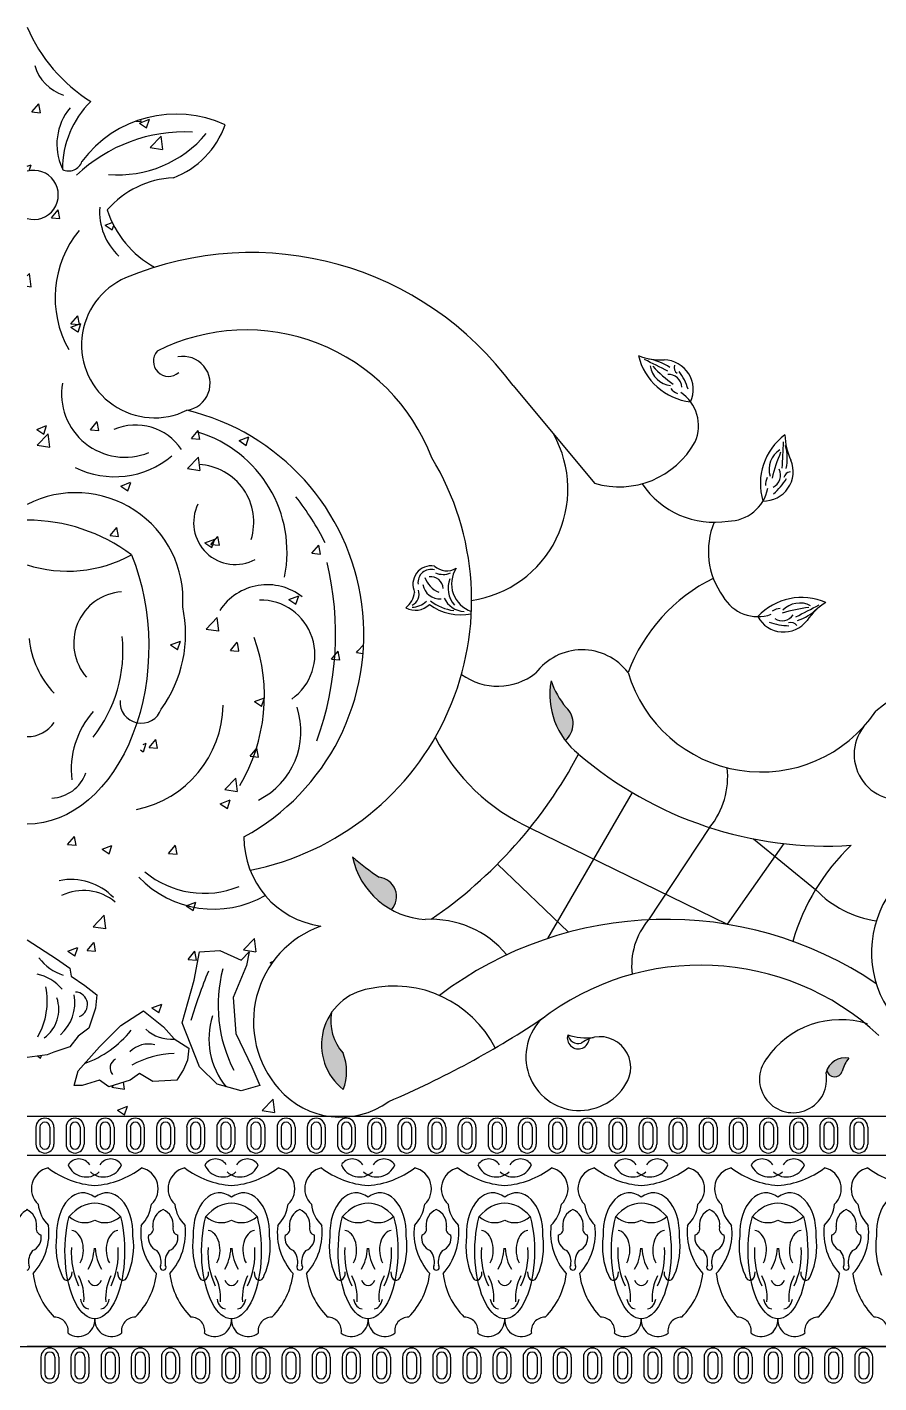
# Model space of a CAD drawing. Header units: millimetres. Extents: x 2621 to 26934, y 11979 to 27988.
# Drawn here: x 3544 to 3927, y 14432 to 15041 of the extents above; entities that cross this region are included whole.
import ezdxf

# ---------------------------------------------------------------- set-up
doc = ezdxf.new("R2010")
doc.units = ezdxf.units.MM

# ---------------------------------------------------------------- blocks, each defined once
blk = doc.blocks.new('A$C3F570633')
for points in [[(995.75, 2756.94, -0.093511), (989.01, 2768.81, 0.213345), (995.45, 2741.99, 0.441934)], [(911.77, 2680.67, -0.029846), (899.77, 2689.82, 0.216457), (917.37, 2666.1, 0.607623)], [(895.63, 2601.63, -0.236798), (890.43, 2619.93, 0.397389), (895.69, 2585.37, 0.186977)], [(1119.82, 2593.63, -0.123146), (1122.75, 2599.39, 0.362905), (1112.86, 2594.02, 0.813837)]]:
    blk.add_hatch(color=256).paths.add_polyline_path(points)
for p, q in [((755.81, 3024.28), (758.86, 3027.92)), ((759.61, 3023.93), (758.88, 3027.9)), ((755.81, 3024.28), (759.59, 3023.95)), ((802.64, 3020.19), (804.94, 3019.98)), ((804.15, 3019.3), (808.58, 3021)), ((804.97, 3019.97), (804.79, 3020.91)), ((807.32, 3017.16), (808.6, 3020.98)), ((804.15, 3019.3), (807.29, 3017.18)), ((808.93, 3008.28), (813.85, 3013.42)), ((814.57, 3007.39), (813.87, 3013.4)), ((808.93, 3008.28), (814.55, 3007.41)), ((753.67, 2999.93), (755.45, 3000.61)), ((754.55, 2997.86), (755.47, 3000.59)), ((764.59, 2976.72), (767.63, 2980.35)), ((768.39, 2976.37), (767.65, 2980.34)), ((764.59, 2976.72), (768.37, 2976.39)), ((788.76, 2973.45), (791.91, 2974.66)), ((788.76, 2973.45), (791.91, 2971.33)), ((791.93, 2971.31), (792.6, 2973.3)), ((753.67, 2950.69), (754.75, 2951.82)), ((755.47, 2945.8), (754.78, 2951.8)), ((753.67, 2946.09), (755.45, 2945.82)), ((773.36, 2929.16), (776.41, 2932.79)), ((773.36, 2929.16), (777.14, 2928.83)), ((773.38, 2927.6), (777.81, 2929.3)), ((777.16, 2928.81), (776.43, 2932.78)), ((776.55, 2925.46), (777.83, 2929.28)), ((773.38, 2927.6), (776.52, 2925.48)), ((971.93, 2901.42), (1008.45, 2857.61)), ((757.99, 2881.75), (762.42, 2883.45)), ((757.99, 2881.75), (761.14, 2879.63)), ((758.21, 2874.63), (763.14, 2879.76)), ((761.16, 2879.61), (762.44, 2883.43)), ((763.86, 2873.74), (763.16, 2879.74)), ((782.13, 2881.6), (785.18, 2885.23)), ((782.13, 2881.6), (785.91, 2881.27)), ((785.93, 2881.25), (785.2, 2885.21)), ((827.48, 2877.63), (830.53, 2881.26)), ((831.28, 2877.28), (830.55, 2881.25)), ((758.21, 2874.63), (763.84, 2873.76)), ((827.48, 2877.63), (831.26, 2877.3)), ((848.86, 2876.69), (853.29, 2878.39)), ((848.86, 2876.69), (852.01, 2874.56)), ((852.03, 2874.55), (853.31, 2878.37)), ((825.69, 2864.16), (830.62, 2869.3)), ((831.34, 2863.27), (830.64, 2869.28)), ((825.69, 2864.16), (831.32, 2863.29)), ((795.74, 2856.29), (800.16, 2857.99)), ((795.74, 2856.29), (798.88, 2854.17)), ((798.9, 2854.15), (800.19, 2857.97)), ((790.91, 2834.04), (793.95, 2837.67)), ((794.71, 2833.69), (793.97, 2837.65)), ((790.91, 2834.04), (794.68, 2833.71)), ((833.48, 2830.83), (837.91, 2832.53)), ((833.48, 2830.83), (836.62, 2828.71)), ((836.26, 2830.07), (839.31, 2833.7)), ((836.65, 2828.69), (837.93, 2832.52)), ((840.06, 2829.72), (839.33, 2833.69)), ((836.26, 2830.07), (840.04, 2829.74)), ((881.61, 2826.1), (884.66, 2829.74)), ((881.61, 2826.1), (885.39, 2825.77)), ((885.41, 2825.75), (884.68, 2829.72)), ((871.22, 2805.38), (875.65, 2807.08)), ((874.39, 2803.24), (875.67, 2807.06)), ((871.22, 2805.38), (874.37, 2803.26)), ((834.08, 2792.11), (839, 2797.24)), ((839.72, 2791.21), (839.02, 2797.22)), ((834.08, 2792.11), (839.7, 2791.23)), ((818.09, 2784.98), (822.52, 2786.68)), ((818.09, 2784.98), (821.24, 2782.86)), ((821.26, 2782.84), (822.54, 2786.66)), ((845.03, 2782.51), (848.08, 2786.14)), ((845.03, 2782.51), (846.51, 2782.38)), ((846.51, 2782.38), (848.81, 2782.18)), ((848.79, 2782.38), (848.1, 2786.12)), ((848.83, 2782.16), (848.79, 2782.38)), ((890.38, 2778.54), (893.43, 2782.17)), ((894.18, 2778.19), (893.45, 2782.16)), ((901.56, 2781.64), (902.27, 2782.38)), ((902.27, 2782.38), (904.83, 2785.05)), ((890.38, 2778.54), (894.16, 2778.21)), ((901.56, 2781.64), (904.59, 2781.17)), ((855.84, 2759.53), (860.26, 2761.23)), ((855.84, 2759.53), (858.98, 2757.4)), ((859, 2757.39), (860.29, 2761.21)), ((805.76, 2740.3), (807.14, 2740.83)), ((805.88, 2736.99), (807.16, 2740.81)), ((808.45, 2738.92), (811.5, 2742.55)), ((812.25, 2738.57), (811.52, 2742.53)), ((804.53, 2737.9), (805.86, 2737.01)), ((808.45, 2738.92), (812.23, 2738.59)), ((853.8, 2734.95), (856.85, 2738.58)), ((853.8, 2734.95), (857.58, 2734.62)), ((857.6, 2734.6), (856.87, 2738.56)), ((842.46, 2720.05), (847.38, 2725.18)), ((848.1, 2719.16), (847.41, 2725.16)), ((840.45, 2713.67), (844.88, 2715.37)), ((842.46, 2720.05), (848.08, 2719.17)), ((843.62, 2711.54), (844.9, 2715.36)), ((1025.42, 2718.73), (987.47, 2653.15)), ((840.45, 2713.67), (843.6, 2711.55)), ((1060.21, 2702.99), (1032.78, 2661.57)), ((771.87, 2695.32), (774.92, 2698.96)), ((775.67, 2694.97), (774.94, 2698.94)), ((979.52, 2702.8), (1068.06, 2659.52)), ((1079.92, 2697.88), (1107.82, 2675.2)), ((771.87, 2695.32), (775.65, 2694.99)), ((787.33, 2693.28), (791.75, 2694.98)), ((787.33, 2693.28), (790.47, 2691.16)), ((790.49, 2691.14), (791.77, 2694.96)), ((817.23, 2691.36), (820.27, 2694.99)), ((817.23, 2691.36), (821, 2691.02)), ((821.03, 2691.01), (820.29, 2694.97)), ((1093.48, 2695.78), (1068.06, 2659.52)), ((964.92, 2686.54), (996.78, 2655.95)), ((825.07, 2667.82), (829.49, 2669.52)), ((825.07, 2667.82), (828.21, 2665.7)), ((828.23, 2665.68), (829.52, 2669.5)), ((783.36, 2658.45), (788.29, 2663.59)), ((789.01, 2657.56), (788.31, 2663.57)), ((783.36, 2658.45), (788.98, 2657.58)), ((753.67, 2652.52), (766.92, 2644.09)), ((771.94, 2647.43), (776.37, 2649.13)), ((775.11, 2645.29), (776.39, 2649.11)), ((780.65, 2647.76), (783.69, 2651.4)), ((784.45, 2647.41), (783.72, 2651.38)), ((850.84, 2647.99), (855.77, 2653.12)), ((856.49, 2647.1), (855.79, 2653.1)), ((766.92, 2644.09), (772.93, 2639.89)), ((771.94, 2647.43), (775.09, 2645.31)), ((780.65, 2647.76), (784.43, 2647.43)), ((826, 2643.79), (829.05, 2647.43)), ((826, 2643.79), (829.78, 2643.46)), ((828.75, 2634.5), (831.15, 2647.09)), ((829.8, 2643.45), (829.07, 2647.41)), ((831.15, 2647.09), (840.16, 2647.69)), ((840.16, 2647.69), (849.76, 2643.49)), ((849.76, 2643.49), (853.36, 2647.09)), ((850.84, 2647.99), (856.47, 2647.11)), ((853.36, 2647.09), (852.16, 2641.09)), ((862.81, 2642.37), (864.28, 2642.93)), ((862.81, 2642.37), (863.53, 2641.88)), ((772.93, 2639.89), (773.53, 2636.3)), ((773.53, 2636.3), (779.53, 2632.1)), ((852.16, 2641.09), (846.16, 2626.7)), ((779.53, 2632.1), (784.93, 2627.9)), ((823.35, 2615.3), (828.75, 2634.5)), ((784.93, 2627.9), (784.33, 2621.9)), ((846.16, 2626.7), (847.36, 2610.5)), ((784.33, 2621.9), (781.33, 2612.9)), ((795.74, 2614.1), (805.94, 2620.7)), ((805.94, 2620.7), (814.95, 2613.5)), ((809.68, 2621.97), (814.11, 2623.67)), ((809.68, 2621.97), (812.83, 2619.85)), ((812.85, 2619.83), (814.13, 2623.65)), ((781.33, 2612.9), (776.53, 2609.3)), ((786.13, 2604.5), (795.74, 2614.1)), ((814.95, 2613.5), (819.75, 2608.1)), ((831.15, 2595.5), (823.35, 2615.3)), ((776.53, 2609.3), (772.93, 2604.5)), ((819.75, 2608.1), (826.35, 2603.9)), ((847.36, 2610.5), (854.56, 2595.5)), ((762.72, 2600.9), (753.67, 2599.7)), ((758.41, 2600.33), (759.7, 2599.46)), ((759.72, 2599.44), (760.1, 2600.55)), ((765.72, 2602.1), (762.72, 2600.9)), ((772.93, 2604.5), (765.72, 2602.1)), ((776.53, 2593.7), (786.13, 2604.5)), ((826.35, 2603.9), (825.75, 2598.5)), ((774.73, 2587.1), (776.53, 2593.7)), ((823.95, 2594.3), (820.95, 2589.5)), ((825.75, 2598.5), (823.95, 2594.3)), ((838.96, 2587.7), (831.15, 2595.5)), ((854.56, 2595.5), (858.17, 2587.1)), ((786.13, 2589.5), (778.33, 2587.1)), ((790.33, 2586.5), (786.13, 2589.5)), ((799.94, 2589.5), (790.33, 2586.5)), ((797.39, 2585.5), (797.03, 2588.6)), ((804.14, 2592.5), (799.94, 2589.5)), ((810.14, 2588.9), (804.14, 2592.5)), ((820.95, 2589.5), (810.14, 2588.9)), ((849.76, 2584.7), (838.96, 2587.7)), ((778.33, 2587.1), (774.73, 2587.1)), ((791.74, 2586.39), (792.5, 2587.18)), ((791.74, 2586.39), (797.37, 2585.52)), ((858.17, 2587.1), (849.76, 2584.7)), ((794.3, 2576.12), (798.73, 2577.82)), ((794.3, 2576.12), (797.44, 2574)), ((797.46, 2573.98), (798.75, 2577.8)), ((859.23, 2575.93), (864.15, 2581.06)), ((859.23, 2575.93), (864.85, 2575.06)), ((864.87, 2575.04), (864.17, 2581.04)), ((1459.51, 2573.18), (753.67, 2573.18)), ((757.64, 2568.4), (757.64, 2560.85)), ((759.42, 2568.4), (759.42, 2560.85)), ((763.91, 2568.4), (763.91, 2560.85)), ((765.69, 2568.4), (765.69, 2560.85)), ((771.18, 2568.4), (771.18, 2560.85)), ((772.96, 2568.4), (772.96, 2560.85)), ((777.45, 2568.4), (777.45, 2560.85)), ((779.23, 2568.4), (779.23, 2560.85)), ((784.72, 2568.4), (784.72, 2560.85)), ((786.5, 2568.4), (786.5, 2560.85)), ((790.99, 2568.4), (790.99, 2560.85)), ((792.77, 2568.4), (792.77, 2560.85)), ((798.26, 2568.4), (798.26, 2560.85)), ((800.04, 2568.4), (800.04, 2560.85)), ((804.53, 2568.4), (804.53, 2560.85)), ((806.31, 2568.4), (806.31, 2560.85)), ((811.8, 2568.4), (811.8, 2560.85)), ((813.58, 2568.4), (813.58, 2560.85)), ((818.07, 2568.4), (818.07, 2560.85)), ((819.85, 2568.4), (819.85, 2560.85)), ((825.34, 2568.4), (825.34, 2560.85)), ((827.12, 2568.4), (827.12, 2560.85)), ((831.61, 2568.4), (831.61, 2560.85)), ((833.39, 2568.4), (833.39, 2560.85)), ((838.88, 2568.4), (838.88, 2560.85)), ((840.66, 2568.4), (840.66, 2560.85)), ((845.15, 2568.4), (845.15, 2560.85)), ((846.93, 2568.4), (846.93, 2560.85)), ((852.42, 2568.4), (852.42, 2560.85)), ((854.2, 2568.4), (854.2, 2560.85)), ((858.69, 2568.4), (858.69, 2560.85)), ((860.47, 2568.4), (860.47, 2560.85)), ((865.95, 2568.4), (865.95, 2560.85)), ((867.74, 2568.4), (867.74, 2560.85)), ((872.23, 2568.4), (872.23, 2560.85)), ((874.01, 2568.4), (874.01, 2560.85)), ((879.49, 2568.4), (879.49, 2560.85)), ((881.28, 2568.4), (881.28, 2560.85)), ((885.77, 2568.4), (885.77, 2560.85)), ((887.55, 2568.4), (887.55, 2560.85)), ((893.03, 2568.4), (893.03, 2560.85)), ((894.82, 2568.4), (894.82, 2560.85)), ((899.31, 2568.4), (899.31, 2560.85)), ((901.09, 2568.4), (901.09, 2560.85)), ((906.57, 2568.4), (906.57, 2560.85)), ((908.35, 2568.4), (908.35, 2560.85)), ((912.85, 2568.4), (912.85, 2560.85)), ((914.63, 2568.4), (914.63, 2560.85)), ((920.11, 2568.4), (920.11, 2560.85)), ((921.89, 2568.4), (921.89, 2560.85)), ((926.39, 2568.4), (926.39, 2560.85)), ((928.17, 2568.4), (928.17, 2560.85)), ((933.65, 2568.4), (933.65, 2560.85)), ((935.43, 2568.4), (935.43, 2560.85)), ((939.93, 2568.4), (939.93, 2560.85)), ((941.71, 2568.4), (941.71, 2560.85)), ((947.19, 2568.4), (947.19, 2560.85)), ((948.97, 2568.4), (948.97, 2560.85)), ((953.47, 2568.4), (953.47, 2560.85)), ((955.25, 2568.4), (955.25, 2560.85)), ((960.73, 2568.4), (960.73, 2560.85)), ((962.51, 2568.4), (962.51, 2560.85)), ((967.01, 2568.4), (967.01, 2560.85)), ((968.79, 2568.4), (968.79, 2560.85)), ((974.27, 2568.4), (974.27, 2560.85)), ((976.05, 2568.4), (976.05, 2560.85)), ((980.55, 2568.4), (980.55, 2560.85)), ((982.33, 2568.4), (982.33, 2560.85)), ((987.81, 2568.4), (987.81, 2560.85)), ((989.59, 2568.4), (989.59, 2560.85)), ((994.09, 2568.4), (994.09, 2560.85)), ((995.87, 2568.4), (995.87, 2560.85)), ((1001.35, 2568.4), (1001.35, 2560.85)), ((1003.13, 2568.4), (1003.13, 2560.85)), ((1007.62, 2568.4), (1007.62, 2560.85)), ((1009.41, 2568.4), (1009.41, 2560.85)), ((1014.89, 2568.4), (1014.89, 2560.85)), ((1016.67, 2568.4), (1016.67, 2560.85)), ((1021.16, 2568.4), (1021.16, 2560.85)), ((1022.95, 2568.4), (1022.95, 2560.85)), ((1028.43, 2568.4), (1028.43, 2560.85)), ((1030.21, 2568.4), (1030.21, 2560.85)), ((1034.7, 2568.4), (1034.7, 2560.85)), ((1036.49, 2568.4), (1036.49, 2560.85)), ((1041.97, 2568.4), (1041.97, 2560.85)), ((1043.75, 2568.4), (1043.75, 2560.85)), ((1048.24, 2568.4), (1048.24, 2560.85)), ((1050.02, 2568.4), (1050.02, 2560.85)), ((1055.51, 2568.4), (1055.51, 2560.85)), ((1057.29, 2568.4), (1057.29, 2560.85)), ((1061.78, 2568.4), (1061.78, 2560.85)), ((1063.56, 2568.4), (1063.56, 2560.85)), ((1069.05, 2568.4), (1069.05, 2560.85)), ((1070.83, 2568.4), (1070.83, 2560.85)), ((1075.32, 2568.4), (1075.32, 2560.85)), ((1077.1, 2568.4), (1077.1, 2560.85)), ((1082.59, 2568.4), (1082.59, 2560.85)), ((1084.37, 2568.4), (1084.37, 2560.85)), ((1088.86, 2568.4), (1088.86, 2560.85)), ((1090.64, 2568.4), (1090.64, 2560.85)), ((1096.13, 2568.4), (1096.13, 2560.85)), ((1097.91, 2568.4), (1097.91, 2560.85)), ((1102.4, 2568.4), (1102.4, 2560.85)), ((1104.18, 2568.4), (1104.18, 2560.85)), ((1109.67, 2568.4), (1109.67, 2560.85)), ((1111.45, 2568.4), (1111.45, 2560.85)), ((1115.94, 2568.4), (1115.94, 2560.85)), ((1117.72, 2568.4), (1117.72, 2560.85)), ((1123.21, 2568.4), (1123.21, 2560.85)), ((1124.99, 2568.4), (1124.99, 2560.85)), ((1129.48, 2568.4), (1129.48, 2560.85)), ((1131.26, 2568.4), (1131.26, 2560.85)), ((1459.51, 2555.68), (753.67, 2555.68)), ((-8.52, 2469.98), (1515.86, 2469.98)), ((1515.86, 2469.98), (753.67, 2469.98)), ((759.83, 2465.2), (759.83, 2457.64)), ((761.61, 2465.2), (761.61, 2457.64)), ((766.1, 2465.2), (766.1, 2457.64)), ((767.88, 2465.2), (767.88, 2457.64)), ((773.37, 2465.2), (773.37, 2457.64)), ((775.15, 2465.2), (775.15, 2457.64)), ((779.64, 2465.2), (779.64, 2457.64)), ((781.42, 2465.2), (781.42, 2457.64)), ((786.91, 2465.2), (786.91, 2457.64)), ((788.69, 2465.2), (788.69, 2457.64)), ((793.18, 2465.2), (793.18, 2457.64)), ((794.96, 2465.2), (794.96, 2457.64)), ((800.45, 2465.2), (800.45, 2457.64)), ((802.23, 2465.2), (802.23, 2457.64)), ((806.72, 2465.2), (806.72, 2457.64)), ((808.5, 2465.2), (808.5, 2457.64)), ((813.99, 2465.2), (813.99, 2457.64)), ((815.77, 2465.2), (815.77, 2457.64)), ((820.26, 2465.2), (820.26, 2457.64)), ((822.04, 2465.2), (822.04, 2457.64)), ((827.53, 2465.2), (827.53, 2457.64)), ((829.31, 2465.2), (829.31, 2457.64)), ((833.8, 2465.2), (833.8, 2457.64)), ((835.58, 2465.2), (835.58, 2457.64)), ((841.07, 2465.2), (841.07, 2457.64)), ((842.85, 2465.2), (842.85, 2457.64)), ((847.34, 2465.2), (847.34, 2457.64)), ((849.12, 2465.2), (849.12, 2457.64)), ((854.61, 2465.2), (854.61, 2457.64)), ((856.39, 2465.2), (856.39, 2457.64)), ((860.88, 2465.2), (860.88, 2457.64)), ((862.66, 2465.2), (862.66, 2457.64)), ((868.15, 2465.2), (868.15, 2457.64)), ((869.93, 2465.2), (869.93, 2457.64)), ((874.42, 2465.2), (874.42, 2457.64)), ((876.2, 2465.2), (876.2, 2457.64)), ((881.69, 2465.2), (881.69, 2457.64)), ((883.47, 2465.2), (883.47, 2457.64)), ((887.96, 2465.2), (887.96, 2457.64)), ((889.74, 2465.2), (889.74, 2457.64)), ((895.23, 2465.2), (895.23, 2457.64)), ((897.01, 2465.2), (897.01, 2457.64)), ((901.5, 2465.2), (901.5, 2457.64)), ((903.28, 2465.2), (903.28, 2457.64)), ((908.77, 2465.2), (908.77, 2457.64)), ((910.55, 2465.2), (910.55, 2457.64)), ((915.04, 2465.2), (915.04, 2457.64)), ((916.82, 2465.2), (916.82, 2457.64)), ((922.31, 2465.2), (922.31, 2457.64)), ((924.09, 2465.2), (924.09, 2457.64)), ((928.58, 2465.2), (928.58, 2457.64)), ((930.36, 2465.2), (930.36, 2457.64)), ((935.84, 2465.2), (935.84, 2457.64)), ((937.63, 2465.2), (937.63, 2457.64)), ((942.12, 2465.2), (942.12, 2457.64)), ((943.9, 2465.2), (943.9, 2457.64)), ((949.38, 2465.2), (949.38, 2457.64)), ((951.17, 2465.2), (951.17, 2457.64)), ((955.66, 2465.2), (955.66, 2457.64)), ((957.44, 2465.2), (957.44, 2457.64)), ((962.92, 2465.2), (962.92, 2457.64)), ((964.71, 2465.2), (964.71, 2457.64)), ((969.2, 2465.2), (969.2, 2457.64)), ((970.98, 2465.2), (970.98, 2457.64)), ((976.46, 2465.2), (976.46, 2457.64)), ((978.24, 2465.2), (978.24, 2457.64)), ((982.74, 2465.2), (982.74, 2457.64)), ((984.52, 2465.2), (984.52, 2457.64)), ((990, 2465.2), (990, 2457.64)), ((991.78, 2465.2), (991.78, 2457.64)), ((996.28, 2465.2), (996.28, 2457.64)), ((998.06, 2465.2), (998.06, 2457.64)), ((1003.54, 2465.2), (1003.54, 2457.64)), ((1005.32, 2465.2), (1005.32, 2457.64)), ((1009.82, 2465.2), (1009.82, 2457.64)), ((1011.6, 2465.2), (1011.6, 2457.64)), ((1017.08, 2465.2), (1017.08, 2457.64)), ((1018.86, 2465.2), (1018.86, 2457.64)), ((1023.36, 2465.2), (1023.36, 2457.64)), ((1025.14, 2465.2), (1025.14, 2457.64)), ((1030.62, 2465.2), (1030.62, 2457.64)), ((1032.4, 2465.2), (1032.4, 2457.64)), ((1036.9, 2465.2), (1036.9, 2457.64)), ((1038.68, 2465.2), (1038.68, 2457.64)), ((1044.16, 2465.2), (1044.16, 2457.64)), ((1045.94, 2465.2), (1045.94, 2457.64)), ((1050.44, 2465.2), (1050.44, 2457.64)), ((1052.22, 2465.2), (1052.22, 2457.64)), ((1057.7, 2465.2), (1057.7, 2457.64)), ((1059.48, 2465.2), (1059.48, 2457.64)), ((1063.98, 2465.2), (1063.98, 2457.64)), ((1065.76, 2465.2), (1065.76, 2457.64)), ((1071.24, 2465.2), (1071.24, 2457.64)), ((1073.02, 2465.2), (1073.02, 2457.64)), ((1077.51, 2465.2), (1077.51, 2457.64)), ((1079.3, 2465.2), (1079.3, 2457.64)), ((1084.78, 2465.2), (1084.78, 2457.64)), ((1086.56, 2465.2), (1086.56, 2457.64)), ((1091.05, 2465.2), (1091.05, 2457.64)), ((1092.84, 2465.2), (1092.84, 2457.64)), ((1098.32, 2465.2), (1098.32, 2457.64)), ((1100.1, 2465.2), (1100.1, 2457.64)), ((1104.59, 2465.2), (1104.59, 2457.64)), ((1106.38, 2465.2), (1106.38, 2457.64)), ((1111.86, 2465.2), (1111.86, 2457.64)), ((1113.64, 2465.2), (1113.64, 2457.64)), ((1118.13, 2465.2), (1118.13, 2457.64)), ((1119.92, 2465.2), (1119.92, 2457.64)), ((1125.4, 2465.2), (1125.4, 2457.64)), ((1127.18, 2465.2), (1127.18, 2457.64)), ((1131.67, 2465.2), (1131.67, 2457.64)), ((1133.45, 2465.2), (1133.45, 2457.64))]:
    blk.add_line(p, q)
for centre, radius, start, end in [((821.54, 3091.55), 73.87, 203.26181, 237.88157), ((775.94, 3050.53), 19.59, 195.92959, 252.53572), ((792.68, 3009.71), 25.64, 140.33799, 204.46368), ((812.35, 2998.5), 42.84, 134.62471, 180.10961), ((820.57, 2970.63), 52.7, 65.30394, 143.34405), ((824.63, 2944.55), 70.81, 87.25331, 133.57583), ((794.54, 3047.61), 51.58, 265.19142, 320.15675), ((805.43, 3031.59), 39.4, 290.72325, 340.62096), ((772.28, 3004.13), 6.35, 244.20959, 341.26589), ((756.67, 2987.04), 11.02, 254.21374, 105.78626), ((821.56, 2952.37), 42.42, 92.9565, 138.82724), ((813.72, 2979.6), 27.52, 176.11609, 226.86147), ((833.28, 2994.69), 45.96, 198.25002, 240.88475), ((813.57, 2940.94), 47.34, 140.43042, 209.44894), ((854.28, 2815.38), 145.76, 36.17819, 112.76261), ((810.9, 2919.71), 32.77, 113.40489, 296.28231), ((852.06, 2837.12), 89.26, 20.94408, 116.58899), ((817.2, 2912.39), 6.83, 138.20815, 311.82714), ((823.72, 2902.36), 12.15, 278.00712, 100.92969), ((1038.65, 2941.13), 28.22, 248.36693, 272.35838), ((1054.72, 2921.17), 27.21, 193.31773, 263.548), ((372.21, 1559.62), 1505.27, 63.60033, 64.04842), ((1029.25, 2890.42), 23.19, 55.61191, 81.2112), ((1043.87, 2911.84), 10.45, 188.83567, 263.28965), ((1089.33, 2962.68), 75.86, 223.89034, 233.13398), ((1039.6, 2899.67), 13.27, 335.35679, 89.09839), ((1047.69, 2909.72), 3.43, 165.09416, 234.47294), ((1041.83, 2900.51), 5.91, 2.48102, 93.91936), ((1023.16, 2891.15), 28.72, 17.4177, 35.46905), ((797.62, 2897.76), 28.51, 170.36661, 292.00775), ((1048.03, 2904.16), 6.67, 217.74232, 249.86617), ((1037.13, 2883.37), 18.08, 336.55235, 56.01317), ((801.37, 2789.6), 103.56, 298.6749, 76.57684), ((802.4, 2858.94), 24.78, 33.87788, 113.07142), ((814.2, 2826.65), 56.21, 348.48629, 73.22912), ((946.06, 2854.94), 50.51, 278.27361, 29.11211), ((1019.63, 2894.83), 38.86, 253.27492, 331.31143), ((1110.21, 2857.43), 27.21, 126.56498, 196.79525), ((-410.18, 2947.12), 1505.27, 356.84758, 357.29567), ((1122.21, 2880.08), 28.22, 181.61418, 205.60563), ((1071.91, 2868.69), 23.19, 348.85916, 14.45845), ((793.01, 2900.31), 39.81, 243.40744, 310.22076), ((829.81, 2804.96), 123.52, 281.21016, 31.24494), ((1084.49, 2862.84), 13.27, 268.60404, 22.34564), ((1097.36, 2863.72), 10.45, 122.08292, 196.5369), ((1162.02, 2842.02), 75.86, 157.13759, 166.38123), ((829.58, 2840.07), 25.92, 342.48676, 87.10144), ((1086.14, 2861.12), 5.91, 295.72827, 27.16661), ((1096.91, 2859.37), 3.43, 98.34141, 167.72019), ((1062.23, 2879.02), 38.94, 213.83291, 279.23176), ((1068.54, 2858.67), 18.08, 269.79961, 349.26042), ((1091.94, 2856.87), 6.67, 150.98957, 183.11342), ((1070.18, 2874.58), 28.72, 310.66495, 328.7163), ((775.56, 2805.21), 48.12, 356.21018, 117.05859), ((776.79, 2774.82), 124.12, 26.84492, 38.12918), ((847.2, 2839.84), 18.74, 153.57053, 298.5862), ((753.67, 2762.72), 78.28, 53.22228, 90), ((1094.14, 2827.01), 34.48, 157.72723, 215.87305), ((771.88, 2877.67), 59.59, 252.21022, 298.7466), ((752.66, 2789.79), 139.57, 339.96692, 13.33537), ((935.26, 2812.15), 8.34, 80.83088, 205.39345), ((935.08, 2813.03), 5.85, 74.65333, 187.37307), ((942.19, 2826.59), 8.35, 227.94085, 300.64466), ((957.25, 2812.3), 12.93, 146.67014, 251.90264), ((943.01, 2819.09), 11.37, 199.73754, 246.79565), ((935.04, 2810.08), 5.52, 2.56068, 98.56489), ((940.54, 2825.41), 8.79, 246.83188, 292.22206), ((954.67, 2810.61), 11.93, 159.97687, 220.45346), ((1096.1, 2745.42), 77.43, 116.24119, 159.45044), ((797.68, 2785.78), 23.08, 93.98767, 221.4885), ((861.52, 2786.63), 25.37, 51.71772, 146.96037), ((917.14, 2810.05), 10.68, 308.42923, 352.04983), ((924.16, 2807.83), 5.53, 296.13092, 18.60426), ((938.97, 2813.22), 7.58, 188.39197, 275.18918), ((1081.9, 2815.78), 18.08, 209.75349, 289.2143), ((767.01, 2789.97), 57.83, 324.21348, 12.04217), ((858.46, 2780.68), 24.46, 305.18367, 90.98167), ((928.14, 2809.17), 8.66, 239.81691, 316.05989), ((926.07, 2812.21), 10.36, 272.61244, 312.32142), ((948.32, 2821.57), 23.1, 232.86287, 282.16273), ((947.89, 2821.34), 21.09, 231.753, 262.98861), ((950.5, 2810.51), 10.51, 205.35731, 266.79743), ((1101.63, 2779.06), 27.21, 66.51887, 136.74914), ((1092.02, 2794.6), 6.67, 90.94346, 123.06731), ((1114.14, 2726.48), 75.86, 97.09147, 106.33511), ((1100.66, 2793.33), 10.45, 62.03681, 136.49079), ((420.2, 4141.15), 1505.27, 296.80147, 297.24956), ((1092.26, 2817.87), 23.19, 288.81304, 314.41234), ((1127.24, 2779.97), 28.22, 121.56806, 145.55952), ((1093.47, 2804.04), 13.27, 208.55792, 322.29953), ((1096.5, 2822.3), 28.72, 250.61883, 268.67018), ((1092.8, 2801.75), 5.91, 235.68215, 327.1205), ((1096.67, 2791.55), 3.43, 38.29529, 107.67408), ((733.64, 2782.36), 63.06, 321.95629, 5.84237), ((782.03, 2762.02), 78.22, 329.10418, 19.62768), ((795.88, 2791.95), 41.53, 185.58476, 223.73736), ((1002.96, 2756.78), 26, 37.47436, 143.41928), ((1207.05, 2670.38), 111.36, 347.61632, 130.41918), ((965.08, 2794.12), 27.68, 233.93146, 307.89204), ((1083.35, 2790.2), 62.29, 196.40837, 325.76486), ((1022.23, 2762.6), 33.79, 169.40168, 231.94272), ((1023.84, 2780.72), 36.81, 198.8692, 220.23821), ((804.93, 2759.36), 9.55, 176.12864, 340.34917), ((793.2, 2758.59), 48.46, 281.42282, 359.15761), ((813.66, 2728.78), 40.19, 139.06548, 186.32866), ((842.29, 2746.09), 34.37, 296.40821, 18.41878), ((988.79, 2749.6), 10.11, 311.17203, 46.54112), ((753.67, 2758.64), 14.85, 270, 325.26582), ((1145.46, 2735.78), 20.33, 142.20409, 6.05464), ((1017.43, 2785.04), 90.56, 207.30132, 245.25042), ((817.83, 2833.22), 207.73, 304.37437, 332.09169), ((1112.96, 2865.93), 171.27, 229.35226, 273.64676), ((764.01, 2733.3), 17.1, 272.35677, 340.3025), ((1032.67, 2725.66), 35.66, 320.53493, 6.67149), ((891.21, 2698.44), 40.14, 179.56371, 261.88231), ((1189.25, 2625.69), 95.3, 133.33349, 164.06829), ((1179.88, 2646.94), 46.96, 110.7693, 245.8366), ((934.68, 2697.33), 35.71, 192.1481, 266.51968), ((982.3, 2785.63), 126.46, 229.25933, 236.0975), ((773.44, 2653.39), 26.27, 43.54733, 101.71476), ((837.53, 2713.18), 46.84, 223.90896, 299.54684), ((833.2, 2715.21), 41.75, 230.45342, 292.02675), ((910.79, 2671.93), 8.8, 318.46872, 83.60401), ((778.93, 2652.62), 22.08, 49.55282, 116.20524), ((1141.83, 2707.33), 46.78, 223.37225, 261.72508), ((935.11, 2617.42), 44.34, 39.86315, 93.35427), ((1040.67, 2493.06), 168.69, 55.96108, 127.119), ((1057.15, 2640.9), 31.95, 139.68755, 186.88999), ((900.88, 2615.8), 45.55, 109.67409, 221.46644), ((776.82, 2657.9), 22.33, 216.95651, 252.00131), ((753.63, 2616.99), 20.71, 40.42724, 77.28547), ((1066.48, 2544.31), 249.84, 157.85605, 163.24165), ((903.19, 2623.17), 63.75, 165.12772, 207.27254), ((1056.23, 2523.85), 117.33, 46.99831, 127.81536), ((730.22, 2625.16), 32.5, 330.31675, 11.17979), ((911.37, 2605.44), 25.47, 99.16323, 232.00152), ((918.5, 2580.91), 50.91, 26.98685, 102.69458), ((752.13, 2621.37), 15.78, 305.60961, 19.00142), ((755.46, 2624.49), 19.69, 311.91531, 9.70498), ((775.13, 2623.45), 5.67, 291.53173, 87.40445), ((869.35, 2608.21), 34.03, 162.52255, 219.52281), ((911.26, 2615.96), 21.21, 169.20501, 222.49354), ((747.58, 2974.04), 428.61, 293.15146, 303.85521), ((763.28, 2641.86), 47.69, 289.82909, 321.11911), ((818.52, 2625.08), 17.15, 227.44235, 274.70909), ((1001.79, 2600), 24.08, 136.60037, 338.23935), ((1119.02, 2576.29), 40.41, 72.57988, 145.47874), ((808.22, 2594.04), 11.73, 75.85413, 135.31315), ((1001.23, 2608.51), 4.92, 163.57459, 356.30107), ((1004.71, 2633.75), 25.22, 251.02243, 277.77354), ((1001.11, 2610.66), 4.66, 189.31722, 287.80345), ((1010.93, 2595.2), 13.85, 342.63263, 127.31206), ((821.21, 2558.61), 42.92, 92.03083, 118.59413), ((874.67, 2593.41), 22.51, 339.05699, 21.41971), ((1121.02, 2590.79), 8.78, 78.5812, 165.91441), ((795.28, 2595.03), 4.33, 116.26671, 221.94898), ((1097.7, 2590.01), 15.09, 142.48921, 11.14004), ((1116.38, 2594.55), 3.56, 188.51128, 345.07111), ((1132.8, 2590.64), 13.32, 138.95023, 167.03176), ((894.52, 2609.75), 36.79, 220.95838, 305.89423), ((761.66, 2568.4), 4.03, 0, 180), ((761.66, 2568.4), 2.25, 0, 180), ((775.2, 2568.4), 4.03, 0, 180), ((775.2, 2568.4), 2.25, 0, 180), ((788.74, 2568.4), 4.03, 0, 180), ((788.74, 2568.4), 2.25, 0, 180), ((802.28, 2568.4), 4.03, 0, 180), ((802.28, 2568.4), 2.25, 0, 180), ((815.82, 2568.4), 4.03, 0, 180), ((815.82, 2568.4), 2.25, 0, 180), ((829.36, 2568.4), 4.03, 0, 180), ((829.36, 2568.4), 2.25, 0, 180), ((842.9, 2568.4), 4.03, 0, 180), ((842.9, 2568.4), 2.25, 0, 180), ((856.44, 2568.4), 4.03, 0, 180), ((856.44, 2568.4), 2.25, 0, 180), ((869.98, 2568.4), 4.03, 0, 180), ((869.98, 2568.4), 2.25, 0, 180), ((883.52, 2568.4), 4.03, 0, 180), ((883.52, 2568.4), 2.25, 0, 180), ((897.06, 2568.4), 4.03, 0, 180), ((897.06, 2568.4), 2.25, 0, 180), ((910.6, 2568.4), 4.03, 0, 180), ((910.6, 2568.4), 2.25, 0, 180), ((924.14, 2568.4), 4.03, 0, 180), ((924.14, 2568.4), 2.25, 0, 180), ((937.68, 2568.4), 4.03, 0, 180), ((937.68, 2568.4), 2.25, 0, 180), ((951.22, 2568.4), 4.03, 0, 180), ((951.22, 2568.4), 2.25, 0, 180), ((964.76, 2568.4), 4.03, 0, 180), ((964.76, 2568.4), 2.25, 0, 180), ((978.3, 2568.4), 4.03, 0, 180), ((978.3, 2568.4), 2.25, 0, 180), ((991.84, 2568.4), 4.03, 0, 180), ((991.84, 2568.4), 2.25, 0, 180), ((1005.38, 2568.4), 4.03, 0, 180), ((1005.38, 2568.4), 2.25, 0, 180), ((1018.92, 2568.4), 4.03, 0, 180), ((1018.92, 2568.4), 2.25, 0, 180), ((1032.46, 2568.4), 4.03, 0, 180), ((1032.46, 2568.4), 2.25, 0, 180), ((1046, 2568.4), 4.03, 0, 180), ((1046, 2568.4), 2.25, 0, 180), ((1059.54, 2568.4), 4.03, 0, 180), ((1059.54, 2568.4), 2.25, 0, 180), ((1073.08, 2568.4), 4.03, 0, 180), ((1073.08, 2568.4), 2.25, 0, 180), ((1086.62, 2568.4), 4.03, 0, 180), ((1086.62, 2568.4), 2.25, 0, 180), ((1100.16, 2568.4), 4.03, 0, 180), ((1100.16, 2568.4), 2.25, 0, 180), ((1113.7, 2568.4), 4.03, 0, 180), ((1113.7, 2568.4), 2.25, 0, 180), ((1127.24, 2568.4), 4.03, 0, 180), ((1127.24, 2568.4), 2.25, 0, 180), ((761.66, 2560.85), 4.03, 180, 0), ((761.66, 2560.85), 2.25, 180, 0), ((775.2, 2560.85), 4.03, 180, 0), ((775.2, 2560.85), 2.25, 180, 0), ((788.74, 2560.85), 4.03, 180, 0), ((788.74, 2560.85), 2.25, 180, 0), ((802.28, 2560.85), 4.03, 180, 0), ((802.28, 2560.85), 2.25, 180, 0), ((815.82, 2560.85), 4.03, 180, 0), ((815.82, 2560.85), 2.25, 180, 0), ((829.36, 2560.85), 4.03, 180, 0), ((829.36, 2560.85), 2.25, 180, 0), ((842.9, 2560.85), 4.03, 180, 0), ((842.9, 2560.85), 2.25, 180, 0), ((856.44, 2560.85), 4.03, 180, 0), ((856.44, 2560.85), 2.25, 180, 0), ((869.98, 2560.85), 4.03, 180, 0), ((869.98, 2560.85), 2.25, 180, 0), ((883.52, 2560.85), 4.03, 180, 0), ((883.52, 2560.85), 2.25, 180, 0), ((897.06, 2560.85), 4.03, 180, 0), ((897.06, 2560.85), 2.25, 180, 0), ((910.6, 2560.85), 4.03, 180, 0), ((910.6, 2560.85), 2.25, 180, 0), ((924.14, 2560.85), 4.03, 180, 0), ((924.14, 2560.85), 2.25, 180, 0), ((937.68, 2560.85), 4.03, 180, 0), ((937.68, 2560.85), 2.25, 180, 0), ((951.22, 2560.85), 4.03, 180, 0), ((951.22, 2560.85), 2.25, 180, 0), ((964.76, 2560.85), 4.03, 180, 0), ((964.76, 2560.85), 2.25, 180, 0), ((978.3, 2560.85), 4.03, 180, 0), ((978.3, 2560.85), 2.25, 180, 0), ((991.84, 2560.85), 4.03, 180, 0), ((991.84, 2560.85), 2.25, 180, 0), ((1005.38, 2560.85), 4.03, 180, 0), ((1005.38, 2560.85), 2.25, 180, 0), ((1018.92, 2560.85), 4.03, 180, 0), ((1018.92, 2560.85), 2.25, 180, 0), ((1032.46, 2560.85), 4.03, 180, 0), ((1032.46, 2560.85), 2.25, 180, 0), ((1046, 2560.85), 4.03, 180, 0), ((1046, 2560.85), 2.25, 180, 0), ((1059.54, 2560.85), 4.03, 180, 0), ((1059.54, 2560.85), 2.25, 180, 0), ((1073.08, 2560.85), 4.03, 180, 0), ((1073.08, 2560.85), 2.25, 180, 0), ((1086.62, 2560.85), 4.03, 180, 0), ((1086.62, 2560.85), 2.25, 180, 0), ((1100.16, 2560.85), 4.03, 180, 0), ((1100.16, 2560.85), 2.25, 180, 0), ((1113.7, 2560.85), 4.03, 180, 0), ((1113.7, 2560.85), 2.25, 180, 0), ((1127.24, 2560.85), 4.03, 180, 0), ((1127.24, 2560.85), 2.25, 180, 0), ((776.93, 2548.47), 5.7, 31.90098, 148.09902), ((780.19, 2554.84), 8.77, 202.46916, 312.00275), ((787.96, 2554.84), 8.77, 227.99725, 337.53084), ((791.22, 2548.47), 5.7, 31.90098, 148.09902), ((838.3, 2548.47), 5.7, 31.90098, 148.09902), ((841.56, 2554.84), 8.77, 202.46916, 312.00275), ((849.33, 2554.84), 8.77, 227.99725, 337.53084), ((852.59, 2548.47), 5.7, 31.90098, 148.09902), ((899.66, 2548.47), 5.7, 31.90098, 148.09902), ((902.92, 2554.84), 8.77, 202.46916, 312.00275), ((910.69, 2554.84), 8.77, 227.99725, 337.53084), ((913.95, 2548.47), 5.7, 31.90098, 148.09902), ((961.03, 2548.47), 5.7, 31.90098, 148.09902), ((964.29, 2554.84), 8.77, 202.46916, 312.00275), ((972.05, 2554.84), 8.77, 227.99725, 337.53084), ((975.31, 2548.47), 5.7, 31.90098, 148.09902), ((1022.39, 2548.47), 5.7, 31.90098, 148.09902), ((1025.65, 2554.84), 8.77, 202.46916, 312.00275), ((1033.42, 2554.84), 8.77, 227.99725, 337.53084), ((1036.68, 2548.47), 5.7, 31.90098, 148.09902), ((1083.76, 2548.47), 5.7, 31.90098, 148.09902), ((1087.02, 2554.84), 8.77, 202.46916, 312.00275), ((1094.78, 2554.84), 8.77, 227.99725, 337.53084), ((1098.04, 2548.47), 5.7, 31.90098, 148.09902), ((765.26, 2540.79), 9.64, 102.97803, 226.49403), ((786.67, 2580.87), 38.7, 232.4677, 266.15791), ((781.49, 2580.87), 38.7, 273.84209, 307.5323), ((802.89, 2540.79), 9.64, 313.50597, 77.02197), ((826.63, 2540.79), 9.64, 102.97803, 226.49403), ((848.04, 2580.87), 38.7, 232.4677, 266.15791), ((842.85, 2580.87), 38.7, 273.84209, 307.5323), ((864.26, 2540.79), 9.64, 313.50597, 77.02197), ((887.99, 2540.79), 9.64, 102.97803, 226.49403), ((909.4, 2580.87), 38.7, 232.4677, 266.15791), ((904.21, 2580.87), 38.7, 273.84209, 307.5323), ((925.62, 2540.79), 9.64, 313.50597, 77.02197), ((949.35, 2540.79), 9.64, 102.97803, 226.49403), ((970.76, 2580.87), 38.7, 232.4677, 266.15791), ((965.58, 2580.87), 38.7, 273.84209, 307.5323), ((986.99, 2540.79), 9.64, 313.50597, 77.02197), ((1010.72, 2540.79), 9.64, 102.97803, 226.49403), ((1032.13, 2580.87), 38.7, 232.4677, 266.15791), ((1026.94, 2580.87), 38.7, 273.84209, 307.5323), ((1048.35, 2540.79), 9.64, 313.50597, 77.02197), ((1072.08, 2540.79), 9.64, 102.97803, 226.49403), ((1093.49, 2580.87), 38.7, 232.4677, 266.15791), ((1088.31, 2580.87), 38.7, 273.84209, 307.5323), ((1109.72, 2540.79), 9.64, 313.50597, 77.02197), ((1133.45, 2540.79), 9.64, 102.97803, 226.49403), ((1154.86, 2580.87), 38.7, 232.4677, 266.15791), ((774.69, 2535.79), 16.19, 187.06632, 225.19005), ((793.46, 2535.79), 16.19, 314.80995, 352.93368), ((836.06, 2535.79), 16.19, 187.06632, 225.19005), ((854.83, 2535.79), 16.19, 314.80995, 352.93368), ((897.42, 2535.79), 16.19, 187.06632, 225.19005), ((916.19, 2535.79), 16.19, 314.80995, 352.93368), ((958.79, 2535.79), 16.19, 187.06632, 225.19005), ((977.56, 2535.79), 16.19, 314.80995, 352.93368), ((1020.15, 2535.79), 16.19, 187.06632, 225.19005), ((1038.92, 2535.79), 16.19, 314.80995, 352.93368), ((1081.51, 2535.79), 16.19, 187.06632, 225.19005), ((1100.29, 2535.79), 16.19, 314.80995, 352.93368), ((1142.88, 2535.79), 16.19, 187.06632, 225.19005), ((756.73, 2524.62), 7.33, 112.12172, 186.07748), ((750.61, 2524.62), 7.33, 353.92252, 67.87828), ((817.5, 2524.62), 7.33, 112.12172, 186.07748), ((811.98, 2524.62), 7.33, 353.92252, 67.87828), ((878.87, 2524.62), 7.33, 112.12172, 186.07748), ((873.34, 2524.62), 7.33, 353.92252, 67.87828), ((940.23, 2524.62), 7.33, 112.12172, 186.07748), ((934.71, 2524.62), 7.33, 353.92252, 67.87828), ((1001.6, 2524.62), 7.33, 112.12172, 186.07748), ((996.07, 2524.62), 7.33, 353.92252, 67.87828), ((1062.96, 2524.62), 7.33, 112.12172, 186.07748), ((1057.44, 2524.62), 7.33, 353.92252, 67.87828), ((1124.33, 2524.62), 7.33, 112.12172, 186.07748), ((1118.8, 2524.62), 7.33, 353.92252, 67.87828), ((736.25, 2521.04), 27.23, 317.70827, 6.88928), ((760.74, 2522.85), 3, 160.61087, 255.02254), ((831.91, 2521.04), 27.23, 173.11072, 222.29173), ((807.38, 2522.85), 3, 284.97746, 19.38913), ((797.61, 2521.04), 27.23, 317.70827, 6.88928), ((822.1, 2522.85), 3, 160.61087, 255.02254), ((893.27, 2521.04), 27.23, 173.11072, 222.29173), ((868.75, 2522.85), 3, 284.97746, 19.38913), ((858.98, 2521.04), 27.23, 317.70827, 6.88928), ((883.47, 2522.85), 3, 160.61087, 255.02254), ((954.64, 2521.04), 27.23, 173.11072, 222.29173), ((930.11, 2522.85), 3, 284.97746, 19.38913), ((920.34, 2521.04), 27.23, 317.70827, 6.88928), ((944.83, 2522.85), 3, 160.61087, 255.02254), ((1016, 2521.04), 27.23, 173.11072, 222.29173), ((991.48, 2522.85), 3, 284.97746, 19.38913), ((981.7, 2521.04), 27.23, 317.70827, 6.88928), ((1006.19, 2522.85), 3, 160.61087, 255.02254), ((1077.37, 2521.04), 27.23, 173.11072, 222.29173), ((1052.84, 2522.85), 3, 284.97746, 19.38913), ((1043.07, 2521.04), 27.23, 317.70827, 6.88928), ((1067.56, 2522.85), 3, 160.61087, 255.02254), ((1138.73, 2521.04), 27.23, 173.11072, 222.29173), ((1114.2, 2522.85), 3, 284.97746, 19.38913), ((1104.43, 2521.04), 27.23, 317.70827, 6.88928), ((1128.92, 2522.85), 3, 160.61087, 255.02254), ((753.64, 2518.92), 6.41, 292.96032, 9.29959), ((814.48, 2518.92), 6.41, 170.70041, 247.03968), ((815, 2518.92), 6.41, 292.96032, 9.29959), ((875.84, 2518.92), 6.41, 170.70041, 247.03968), ((876.37, 2518.92), 6.41, 292.96032, 9.29959), ((937.21, 2518.92), 6.41, 170.70041, 247.03968), ((937.73, 2518.92), 6.41, 292.96032, 9.29959), ((998.57, 2518.92), 6.41, 170.70041, 247.03968), ((999.1, 2518.92), 6.41, 292.96032, 9.29959), ((1059.94, 2518.92), 6.41, 170.70041, 247.03968), ((1060.46, 2518.92), 6.41, 292.96032, 9.29959), ((1121.3, 2518.92), 6.41, 170.70041, 247.03968), ((1121.83, 2518.92), 6.41, 292.96032, 9.29959), ((762.36, 2507.82), 8.11, 140.08673, 189.80139), ((805.76, 2507.82), 8.11, 350.19861, 39.91327), ((823.72, 2507.82), 8.11, 140.08673, 189.80139), ((867.13, 2507.82), 8.11, 350.19861, 39.91327), ((885.08, 2507.82), 8.11, 140.08673, 189.80139), ((928.49, 2507.82), 8.11, 350.19861, 39.91327), ((946.45, 2507.82), 8.11, 140.08673, 189.80139), ((989.86, 2507.82), 8.11, 350.19861, 39.91327), ((1007.81, 2507.82), 8.11, 140.08673, 189.80139), ((1051.22, 2507.82), 8.11, 350.19861, 39.91327), ((1069.18, 2507.82), 8.11, 140.08673, 189.80139), ((1112.59, 2507.82), 8.11, 350.19861, 39.91327), ((1130.54, 2507.82), 8.11, 140.08673, 189.80139), ((753.38, 2505.55), 1.33, 282.74398, 41.84746), ((788.99, 2506.48), 32.82, 186.58569, 225.25479), ((779.16, 2506.48), 32.82, 314.74521, 353.41431), ((814.74, 2505.55), 1.33, 138.15254, 41.84746), ((850.36, 2506.48), 32.82, 186.58569, 225.25479), ((840.53, 2506.48), 32.82, 314.74521, 353.41431), ((876.11, 2505.55), 1.33, 138.15254, 41.84746), ((911.72, 2506.48), 32.82, 186.58569, 225.25479), ((901.89, 2506.48), 32.82, 314.74521, 353.41431), ((937.47, 2505.55), 1.33, 138.15254, 41.84746), ((973.09, 2506.48), 32.82, 186.58569, 225.25479), ((963.26, 2506.48), 32.82, 314.74521, 353.41431), ((998.83, 2505.55), 1.33, 138.15254, 41.84746), ((1034.45, 2506.48), 32.82, 186.58569, 225.25479), ((1024.62, 2506.48), 32.82, 314.74521, 353.41431), ((1060.2, 2505.55), 1.33, 138.15254, 41.84746), ((1095.82, 2506.48), 32.82, 186.58569, 225.25479), ((1085.99, 2506.48), 32.82, 314.74521, 353.41431), ((1121.56, 2505.55), 1.33, 138.15254, 41.84746), ((1157.18, 2506.48), 32.82, 186.58569, 225.25479), ((765.86, 2476.92), 6.26, 350.76864, 89.73852), ((776.59, 2481.88), 7.51, 232.67562, 4.01337), ((791.57, 2481.88), 7.51, 175.98663, 307.32438), ((802.29, 2476.92), 6.26, 90.26148, 189.23136), ((827.23, 2476.92), 6.26, 350.76864, 89.73852), ((837.95, 2481.88), 7.51, 232.67562, 4.01337), ((852.93, 2481.88), 7.51, 175.98663, 307.32438), ((863.66, 2476.92), 6.26, 90.26148, 189.23136), ((888.59, 2476.92), 6.26, 350.76864, 89.73852), ((899.32, 2481.88), 7.51, 232.67562, 4.01337), ((914.3, 2481.88), 7.51, 175.98663, 307.32438), ((925.02, 2476.92), 6.26, 90.26148, 189.23136), ((949.96, 2476.92), 6.26, 350.76864, 89.73852), ((960.68, 2481.88), 7.51, 232.67562, 4.01337), ((975.66, 2481.88), 7.51, 175.98663, 307.32438), ((986.39, 2476.92), 6.26, 90.26148, 189.23136), ((1011.32, 2476.92), 6.26, 350.76864, 89.73852), ((1022.05, 2481.88), 7.51, 232.67562, 4.01337), ((1037.02, 2481.88), 7.51, 175.98663, 307.32438), ((1047.75, 2476.92), 6.26, 90.26148, 189.23136), ((1072.68, 2476.92), 6.26, 350.76864, 89.73852), ((1083.41, 2481.88), 7.51, 232.67562, 4.01337), ((1098.39, 2481.88), 7.51, 175.98663, 307.32438), ((1109.12, 2476.92), 6.26, 90.26148, 189.23136), ((1134.05, 2476.92), 6.26, 350.76864, 89.73852), ((763.86, 2465.2), 4.03, 0, 180), ((763.86, 2465.2), 2.25, 0, 180), ((777.4, 2465.2), 4.03, 0, 180), ((777.4, 2465.2), 2.25, 0, 180), ((790.94, 2465.2), 4.03, 0, 180), ((790.94, 2465.2), 2.25, 0, 180), ((804.48, 2465.2), 4.03, 0, 180), ((804.48, 2465.2), 2.25, 0, 180), ((818.01, 2465.2), 4.03, 0, 180), ((818.01, 2465.2), 2.25, 0, 180), ((831.55, 2465.2), 4.03, 0, 180), ((831.55, 2465.2), 2.25, 0, 180), ((845.09, 2465.2), 4.03, 0, 180), ((845.09, 2465.2), 2.25, 0, 180), ((858.63, 2465.2), 4.03, 0, 180), ((858.63, 2465.2), 2.25, 0, 180), ((872.17, 2465.2), 4.03, 0, 180), ((872.17, 2465.2), 2.25, 0, 180), ((885.71, 2465.2), 4.03, 0, 180), ((885.71, 2465.2), 2.25, 0, 180), ((899.25, 2465.2), 4.03, 0, 180), ((899.25, 2465.2), 2.25, 0, 180), ((912.79, 2465.2), 4.03, 0, 180), ((912.79, 2465.2), 2.25, 0, 180), ((926.33, 2465.2), 4.03, 0, 180), ((926.33, 2465.2), 2.25, 0, 180), ((939.87, 2465.2), 4.03, 0, 180), ((939.87, 2465.2), 2.25, 0, 180), ((953.41, 2465.2), 4.03, 0, 180), ((953.41, 2465.2), 2.25, 0, 180), ((966.95, 2465.2), 4.03, 0, 180), ((966.95, 2465.2), 2.25, 0, 180), ((980.49, 2465.2), 4.03, 0, 180), ((980.49, 2465.2), 2.25, 0, 180), ((994.03, 2465.2), 4.03, 0, 180), ((994.03, 2465.2), 2.25, 0, 180), ((1007.57, 2465.2), 4.03, 0, 180), ((1007.57, 2465.2), 2.25, 0, 180), ((1021.11, 2465.2), 4.03, 0, 180), ((1021.11, 2465.2), 2.25, 0, 180), ((1034.65, 2465.2), 4.03, 0, 180), ((1034.65, 2465.2), 2.25, 0, 180), ((1048.19, 2465.2), 4.03, 0, 180), ((1048.19, 2465.2), 2.25, 0, 180), ((1061.73, 2465.2), 4.03, 0, 180), ((1061.73, 2465.2), 2.25, 0, 180), ((1075.27, 2465.2), 4.03, 0, 180), ((1075.27, 2465.2), 2.25, 0, 180), ((1088.81, 2465.2), 4.03, 0, 180), ((1088.81, 2465.2), 2.25, 0, 180), ((1102.35, 2465.2), 4.03, 0, 180), ((1102.35, 2465.2), 2.25, 0, 180), ((1115.89, 2465.2), 4.03, 0, 180), ((1115.89, 2465.2), 2.25, 0, 180), ((1129.43, 2465.2), 4.03, 0, 180), ((1129.43, 2465.2), 2.25, 0, 180), ((763.86, 2457.64), 4.03, 180, 0), ((763.86, 2457.64), 2.25, 180, 0), ((777.4, 2457.64), 4.03, 180, 0), ((777.4, 2457.64), 2.25, 180, 0), ((790.94, 2457.64), 4.03, 180, 0), ((790.94, 2457.64), 2.25, 180, 0), ((804.48, 2457.64), 4.03, 180, 0), ((804.48, 2457.64), 2.25, 180, 0), ((818.01, 2457.64), 4.03, 180, 0), ((818.01, 2457.64), 2.25, 180, 0), ((831.55, 2457.64), 4.03, 180, 0), ((831.55, 2457.64), 2.25, 180, 0), ((845.09, 2457.64), 4.03, 180, 0), ((845.09, 2457.64), 2.25, 180, 0), ((858.63, 2457.64), 4.03, 180, 0), ((858.63, 2457.64), 2.25, 180, 0), ((872.17, 2457.64), 4.03, 180, 0), ((872.17, 2457.64), 2.25, 180, 0), ((885.71, 2457.64), 4.03, 180, 0), ((885.71, 2457.64), 2.25, 180, 0), ((899.25, 2457.64), 4.03, 180, 0), ((899.25, 2457.64), 2.25, 180, 0), ((912.79, 2457.64), 4.03, 180, 0), ((912.79, 2457.64), 2.25, 180, 0), ((926.33, 2457.64), 4.03, 180, 0), ((926.33, 2457.64), 2.25, 180, 0), ((939.87, 2457.64), 4.03, 180, 0), ((939.87, 2457.64), 2.25, 180, 0), ((953.41, 2457.64), 4.03, 180, 0), ((953.41, 2457.64), 2.25, 180, 0), ((966.95, 2457.64), 4.03, 180, 0), ((966.95, 2457.64), 2.25, 180, 0), ((980.49, 2457.64), 4.03, 180, 0), ((980.49, 2457.64), 2.25, 180, 0), ((994.03, 2457.64), 4.03, 180, 0), ((994.03, 2457.64), 2.25, 180, 0), ((1007.57, 2457.64), 4.03, 180, 0), ((1007.57, 2457.64), 2.25, 180, 0), ((1021.11, 2457.64), 4.03, 180, 0), ((1021.11, 2457.64), 2.25, 180, 0), ((1034.65, 2457.64), 4.03, 180, 0), ((1034.65, 2457.64), 2.25, 180, 0), ((1048.19, 2457.64), 4.03, 180, 0), ((1048.19, 2457.64), 2.25, 180, 0), ((1061.73, 2457.64), 4.03, 180, 0), ((1061.73, 2457.64), 2.25, 180, 0), ((1075.27, 2457.64), 4.03, 180, 0), ((1075.27, 2457.64), 2.25, 180, 0), ((1088.81, 2457.64), 4.03, 180, 0), ((1088.81, 2457.64), 2.25, 180, 0), ((1102.35, 2457.64), 4.03, 180, 0), ((1102.35, 2457.64), 2.25, 180, 0), ((1115.89, 2457.64), 4.03, 180, 0), ((1115.89, 2457.64), 2.25, 180, 0), ((1129.43, 2457.64), 4.03, 180, 0), ((1129.43, 2457.64), 2.25, 180, 0)]:
    blk.add_arc(centre, radius, start, end)
at = {"extrusion": (0, 0, -1)}
for centre, major_axis, ratio, end_param in [((753.67, 2784.37), (0, 79.84), 0.684421, 3.141593), ((784.08, 2512.75), (0, 30.34), 0.441702, 5.252513), ((845.44, 2512.75), (0, 30.34), 0.441702, 5.252513), ((906.81, 2512.75), (0, 30.34), 0.441702, 5.252513), ((968.17, 2512.75), (0, 30.34), 0.441702, 5.252513), ((1029.54, 2512.75), (0, 30.34), 0.441702, 5.252513), ((1090.9, 2512.75), (0, 30.34), 0.441702, 5.252513)]:
    blk.add_ellipse(centre, major_axis=major_axis, ratio=ratio, start_param=1.030673, end_param=end_param, dxfattribs=at)
for centre, major_axis, start_param, end_param in [((778.71, 2520.67), (0, 18.28), -0.472261, 1.636941), ((789.45, 2520.67), (0, 18.28), 4.646244, 6.755447), ((840.08, 2520.67), (0, 18.28), -0.472261, 1.636941), ((850.81, 2520.67), (0, 18.28), 4.646244, 6.755447), ((901.44, 2520.67), (0, 18.28), -0.472261, 1.636941), ((912.17, 2520.67), (0, 18.28), 4.646244, 6.755447), ((962.8, 2520.67), (0, 18.28), -0.472261, 1.636941), ((973.54, 2520.67), (0, 18.28), 4.646244, 6.755447), ((1024.17, 2520.67), (0, 18.28), -0.472261, 1.636941), ((1034.9, 2520.67), (0, 18.28), 4.646244, 6.755447), ((1085.53, 2520.67), (0, 18.28), -0.472261, 1.636941), ((1096.27, 2520.67), (0, 18.28), 4.646244, 6.755447), ((1146.9, 2520.67), (0, 18.28), -0.472261, 1.636941), ((784.08, 2504.52), (0, 29.74), -0.641892, 0.641892), ((845.44, 2504.52), (0, 29.74), -0.641892, 0.641892), ((906.81, 2504.52), (0, 29.74), -0.641892, 0.641892), ((968.17, 2504.52), (0, 29.74), -0.641892, 0.641892), ((1029.54, 2504.52), (0, 29.74), -0.641892, 0.641892), ((1090.9, 2504.52), (0, 29.74), -0.641892, 0.641892), ((779.61, 2548.2), (0, 22.64), 2.63987, 3.452083), ((788.54, 2548.2), (0, 22.64), 2.831102, 3.643315), ((840.98, 2548.2), (0, 22.64), 2.63987, 3.452083), ((849.91, 2548.2), (0, 22.64), 2.831102, 3.643315), ((902.34, 2548.2), (0, 22.64), 2.63987, 3.452083), ((911.27, 2548.2), (0, 22.64), 2.831102, 3.643315), ((963.71, 2548.2), (0, 22.64), 2.63987, 3.452083), ((972.64, 2548.2), (0, 22.64), 2.831102, 3.643315), ((1025.07, 2548.2), (0, 22.64), 2.63987, 3.452083), ((1034, 2548.2), (0, 22.64), 2.831102, 3.643315), ((1086.44, 2548.2), (0, 22.64), 2.63987, 3.452083), ((1095.36, 2548.2), (0, 22.64), 2.831102, 3.643315), ((773.29, 2513.29), (0, 8.77), 3.988278, 6.213587), ((794.87, 2513.29), (0, 8.77), 0.069598, 2.294907), ((834.65, 2513.29), (0, 8.77), 3.988278, 6.213587), ((856.23, 2513.29), (0, 8.77), 0.069598, 2.294907), ((896.01, 2513.29), (0, 8.77), 3.988278, 6.213587), ((917.6, 2513.29), (0, 8.77), 0.069598, 2.294907), ((957.38, 2513.29), (0, 8.77), 3.988278, 6.213587), ((978.96, 2513.29), (0, 8.77), 0.069598, 2.294907), ((1018.74, 2513.29), (0, 8.77), 3.988278, 6.213587), ((1040.33, 2513.29), (0, 8.77), 0.069598, 2.294907), ((1080.11, 2513.29), (0, 8.77), 3.988278, 6.213587), ((1101.69, 2513.29), (0, 8.77), 0.069598, 2.294907), ((780.81, 2514.88), (0, 21.97), 1.360621, 2.195389), ((788.99, 2511.99), (0, 23.96), 1.468828, 2.234784), ((779.17, 2511.99), (0, 23.96), 4.048401, 4.814358), ((787.35, 2514.88), (0, 21.97), 4.087796, 4.922564), ((842.17, 2514.88), (0, 21.97), 1.360621, 2.195389), ((850.35, 2511.99), (0, 23.96), 1.468828, 2.234784), ((840.53, 2511.99), (0, 23.96), 4.048401, 4.814358), ((848.71, 2514.88), (0, 21.97), 4.087796, 4.922564), ((903.53, 2514.88), (0, 21.97), 1.360621, 2.195389), ((911.72, 2511.99), (0, 23.96), 1.468828, 2.234784), ((901.89, 2511.99), (0, 23.96), 4.048401, 4.814358), ((910.08, 2514.88), (0, 21.97), 4.087796, 4.922564), ((964.9, 2514.88), (0, 21.97), 1.360621, 2.195389), ((973.08, 2511.99), (0, 23.96), 1.468828, 2.234784), ((963.26, 2511.99), (0, 23.96), 4.048401, 4.814358), ((971.44, 2514.88), (0, 21.97), 4.087796, 4.922564), ((1026.26, 2514.88), (0, 21.97), 1.360621, 2.195389), ((1034.45, 2511.99), (0, 23.96), 1.468828, 2.234784), ((1024.62, 2511.99), (0, 23.96), 4.048401, 4.814358), ((1032.81, 2514.88), (0, 21.97), 4.087796, 4.922564), ((1087.63, 2514.88), (0, 21.97), 1.360621, 2.195389), ((1095.81, 2511.99), (0, 23.96), 1.468828, 2.234784), ((1085.99, 2511.99), (0, 23.96), 4.048401, 4.814358), ((1094.17, 2514.88), (0, 21.97), 4.087796, 4.922564), ((1148.99, 2514.88), (0, 21.97), 1.360621, 2.195389), ((773.73, 2515.63), (0, 15.78), 3.949028, 4.614916), ((794.43, 2515.63), (0, 15.78), 1.668269, 2.334157), ((835.09, 2515.63), (0, 15.78), 3.949028, 4.614916), ((855.79, 2515.63), (0, 15.78), 1.668269, 2.334157), ((896.46, 2515.63), (0, 15.78), 3.949028, 4.614916), ((917.16, 2515.63), (0, 15.78), 1.668269, 2.334157), ((957.82, 2515.63), (0, 15.78), 3.949028, 4.614916), ((978.52, 2515.63), (0, 15.78), 1.668269, 2.334157), ((1019.19, 2515.63), (0, 15.78), 3.949028, 4.614916), ((1039.89, 2515.63), (0, 15.78), 1.668269, 2.334157), ((1080.55, 2515.63), (0, 15.78), 3.949028, 4.614916), ((1101.25, 2515.63), (0, 15.78), 1.668269, 2.334157), ((771.51, 2503.25), (0, 3.63), 1.913768, 4.779957), ((796.65, 2503.25), (0, 3.63), 1.503228, 4.369417), ((832.87, 2503.25), (0, 3.63), 1.913768, 4.779957), ((858.01, 2503.25), (0, 3.63), 1.503228, 4.369417), ((894.24, 2503.25), (0, 3.63), 1.913768, 4.779957), ((919.38, 2503.25), (0, 3.63), 1.503228, 4.369417), ((955.6, 2503.25), (0, 3.63), 1.913768, 4.779957), ((980.74, 2503.25), (0, 3.63), 1.503228, 4.369417), ((1016.97, 2503.25), (0, 3.63), 1.913768, 4.779957), ((1042.11, 2503.25), (0, 3.63), 1.503228, 4.369417), ((1078.33, 2503.25), (0, 3.63), 1.913768, 4.779957), ((1103.47, 2503.25), (0, 3.63), 1.503228, 4.369417), ((769.37, 2491.63), (0, 15.27), 4.601933, 5.426831), ((784.08, 2502.97), (0, 5.64), 2.177022, 4.106163), ((798.79, 2491.63), (0, 15.27), 0.856354, 1.681252), ((830.73, 2491.63), (0, 15.27), 4.601933, 5.426831), ((845.44, 2502.97), (0, 5.64), 2.177022, 4.106163), ((860.15, 2491.63), (0, 15.27), 0.856354, 1.681252), ((892.1, 2491.63), (0, 15.27), 4.601933, 5.426831), ((906.81, 2502.97), (0, 5.64), 2.177022, 4.106163), ((921.52, 2491.63), (0, 15.27), 0.856354, 1.681252), ((953.46, 2491.63), (0, 15.27), 4.601933, 5.426831), ((968.17, 2502.97), (0, 5.64), 2.177022, 4.106163), ((982.88, 2491.63), (0, 15.27), 0.856354, 1.681252), ((1014.82, 2491.63), (0, 15.27), 4.601933, 5.426831), ((1029.54, 2502.97), (0, 5.64), 2.177022, 4.106163), ((1044.25, 2491.63), (0, 15.27), 0.856354, 1.681252), ((1076.19, 2491.63), (0, 15.27), 4.601933, 5.426831), ((1090.9, 2502.97), (0, 5.64), 2.177022, 4.106163), ((1105.61, 2491.63), (0, 15.27), 0.856354, 1.681252), ((781.54, 2493.34), (0, 6.5), 1.914583, 3.100459), ((786.61, 2493.34), (0, 6.5), 3.182726, 4.368603), ((842.91, 2493.34), (0, 6.5), 1.914583, 3.100459), ((847.98, 2493.34), (0, 6.5), 3.182726, 4.368603), ((904.27, 2493.34), (0, 6.5), 1.914583, 3.100459), ((909.34, 2493.34), (0, 6.5), 3.182726, 4.368603), ((965.64, 2493.34), (0, 6.5), 1.914583, 3.100459), ((970.71, 2493.34), (0, 6.5), 3.182726, 4.368603), ((1027, 2493.34), (0, 6.5), 1.914583, 3.100459), ((1032.07, 2493.34), (0, 6.5), 3.182726, 4.368603), ((1088.37, 2493.34), (0, 6.5), 1.914583, 3.100459), ((1093.44, 2493.34), (0, 6.5), 3.182726, 4.368603)]:
    blk.add_ellipse(centre, major_axis=major_axis, ratio=0.645366, start_param=start_param, end_param=end_param)

msp = doc.modelspace()

# ---------------------------------------------------------------- block references
msp.add_blockref('A$C3F570633', (2790.32, 11978.65))

doc.saveas('drawing.dxf')
